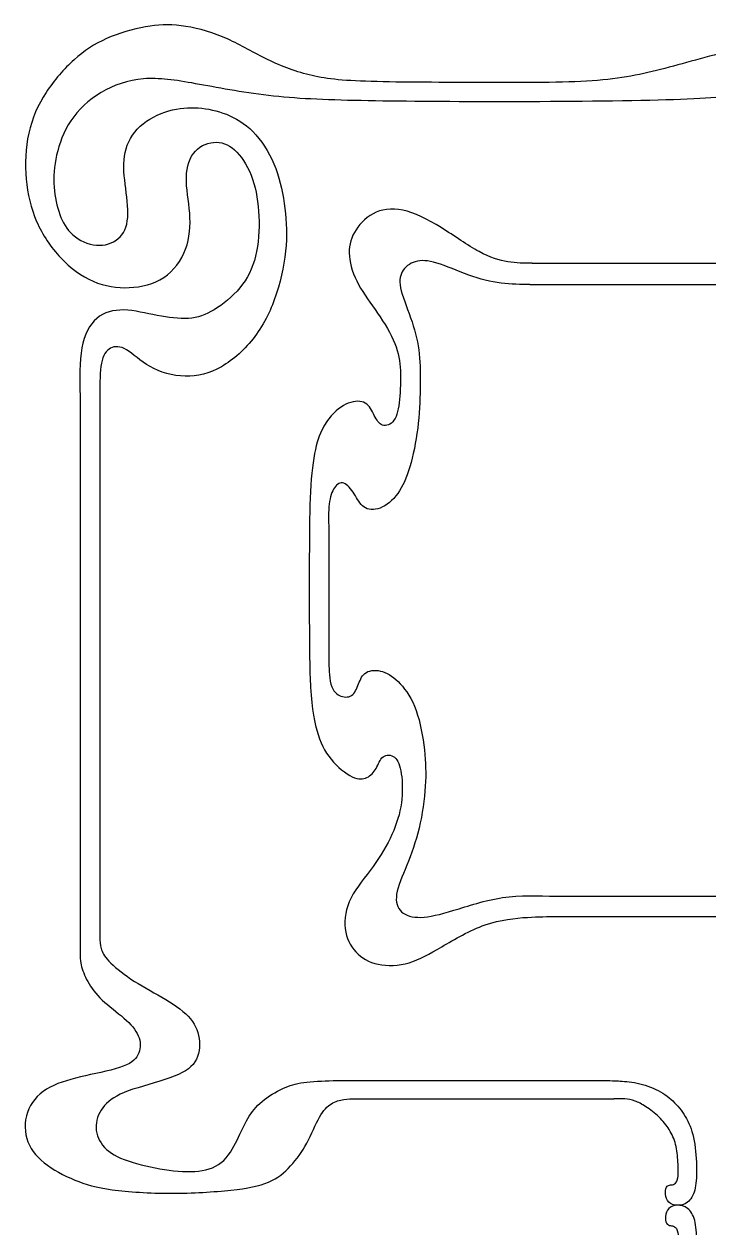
# Model space of a CAD drawing. Extents: x -13 to 6.4, y -3.3 to 24.4.
# Drawn here: x -6.43 to -2.85, y 18.11 to 24.4 of the extents above; entities that cross this region are included whole.
import ezdxf

# ---------------------------------------------------------------- set-up
doc = ezdxf.new("R2010")
doc.units = 0
doc.header["$MEASUREMENT"] = 0
doc.layers.add('LAYER_1', color=7, linetype='CONTINUOUS')

msp = doc.modelspace()

# ---------------------------------------------------------------- linework, layer by layer
at = {"layer": 'LAYER_1'}
for points, knots in [([(-0.96303, 23.85773), (-0.99301, 23.85773), (-1.02301, 23.85773), (-1.05167, 23.86258), (-1.05167, 23.86258), (-1.08033, 23.86743), (-1.10767, 23.87713), (-1.12486, 23.88991), (-1.12486, 23.88991), (-1.14206, 23.9027), (-1.14913, 23.91859), (-1.15045, 23.93578), (-1.15045, 23.93578), (-1.15177, 23.95298), (-1.14736, 23.9715), (-1.13237, 23.98252), (-1.13237, 23.98252), (-1.11738, 23.99354), (-1.09179, 23.99708), (-1.07372, 24.00501), (-1.07372, 24.00501), (-1.05564, 24.01294), (-1.04505, 24.0253), (-1.03888, 24.04117), (-1.03888, 24.04117), (-1.03271, 24.05704), (-1.03094, 24.07645), (-1.03491, 24.09938), (-1.03491, 24.09938), (-1.03888, 24.12231), (-1.04858, 24.14877), (-1.07239, 24.17611), (-1.07239, 24.17611), (-1.0962, 24.20345), (-1.13413, 24.23167), (-1.17602, 24.2546), (-1.17602, 24.2546), (-1.21791, 24.27753), (-1.26378, 24.29517), (-1.3674, 24.31236), (-1.3674, 24.31236), (-1.47103, 24.32956), (-1.63244, 24.34633), (-1.79339, 24.35118), (-1.79339, 24.35118), (-1.95434, 24.35603), (-2.11486, 24.34897), (-2.27184, 24.33398), (-2.27184, 24.33398), (-2.42883, 24.31899), (-2.58229, 24.29605), (-2.72119, 24.26519), (-2.72119, 24.26519), (-2.8601, 24.23432), (-2.98446, 24.19551), (-3.10219, 24.16553), (-3.10219, 24.16553), (-3.21993, 24.13555), (-3.33107, 24.11437), (-3.48893, 24.10467), (-3.48893, 24.10467), (-3.6468, 24.09497), (-3.85141, 24.09674), (-4.06307, 24.09762), (-4.06307, 24.09762), (-4.27474, 24.0985), (-4.49347, 24.0985), (-4.6434, 24.10379), (-4.6434, 24.10379), (-4.79333, 24.10908), (-4.87447, 24.11967), (-4.9534, 24.14083), (-4.9534, 24.14083), (-5.03233, 24.162), (-5.10907, 24.19375), (-5.18094, 24.22991), (-5.18094, 24.22991), (-5.25282, 24.26607), (-5.31985, 24.30664), (-5.39217, 24.33662), (-5.39217, 24.33662), (-5.46449, 24.36661), (-5.5421, 24.38602), (-5.60824, 24.3944), (-5.60824, 24.3944), (-5.67439, 24.40278), (-5.72907, 24.40012), (-5.79389, 24.38822), (-5.79389, 24.38822), (-5.85871, 24.37632), (-5.93369, 24.35514), (-5.99762, 24.32692), (-5.99762, 24.32692), (-6.06156, 24.2987), (-6.11449, 24.26342), (-6.16696, 24.21624), (-6.16696, 24.21624), (-6.21943, 24.16905), (-6.27148, 24.10996), (-6.31337, 24.04514), (-6.31337, 24.04514), (-6.35526, 23.98032), (-6.38701, 23.90976), (-6.4042, 23.8326), (-6.4042, 23.8326), (-6.4214, 23.75543), (-6.42405, 23.67163), (-6.417, 23.59314), (-6.417, 23.59314), (-6.40994, 23.51465), (-6.39317, 23.44145), (-6.36275, 23.37178), (-6.36275, 23.37178), (-6.33233, 23.30211), (-6.28822, 23.23595), (-6.23708, 23.18172), (-6.23708, 23.18172), (-6.18593, 23.12748), (-6.12771, 23.08514), (-6.06686, 23.05913), (-6.06686, 23.05913), (-6.00601, 23.03311), (-5.9425, 23.0234), (-5.87856, 23.02604), (-5.87856, 23.02604), (-5.81462, 23.02869), (-5.75024, 23.04369), (-5.69821, 23.07852), (-5.69821, 23.07852), (-5.64618, 23.11336), (-5.60648, 23.16804), (-5.58444, 23.22713), (-5.58444, 23.22713), (-5.56239, 23.28622), (-5.55798, 23.34973), (-5.56283, 23.41455), (-5.56283, 23.41455), (-5.56768, 23.47937), (-5.58179, 23.54552), (-5.58047, 23.6024), (-5.58047, 23.6024), (-5.57915, 23.65928), (-5.56238, 23.70692), (-5.53328, 23.73866), (-5.53328, 23.73866), (-5.50418, 23.77041), (-5.46272, 23.78629), (-5.42392, 23.78541), (-5.42392, 23.78541), (-5.38512, 23.78453), (-5.34895, 23.76688), (-5.31633, 23.73337), (-5.31633, 23.73337), (-5.2837, 23.69986), (-5.25458, 23.65047), (-5.23474, 23.59271), (-5.23474, 23.59271), (-5.2149, 23.53494), (-5.20431, 23.46878), (-5.20123, 23.39867), (-5.20123, 23.39867), (-5.19814, 23.32856), (-5.20255, 23.25447), (-5.21842, 23.19054), (-5.21842, 23.19054), (-5.2343, 23.1266), (-5.26164, 23.07279), (-5.30044, 23.02561), (-5.30044, 23.02561), (-5.33925, 22.97843), (-5.38953, 22.93786), (-5.43494, 22.91052), (-5.43494, 22.91052), (-5.48036, 22.88318), (-5.52094, 22.86906), (-5.56944, 22.86553), (-5.56944, 22.86553), (-5.61794, 22.862), (-5.6744, 22.86907), (-5.73304, 22.88053), (-5.73304, 22.88053), (-5.79169, 22.89199), (-5.85255, 22.90787), (-5.90722, 22.90919), (-5.90722, 22.90919), (-5.9619, 22.91052), (-6.01042, 22.89728), (-6.04834, 22.8651), (-6.04834, 22.8651), (-6.08626, 22.83291), (-6.1136, 22.78175), (-6.12639, 22.7112), (-6.12639, 22.7112), (-6.13918, 22.64064), (-6.13741, 22.55068), (-6.13565, 22.46072)], [0, 0, 0, 0, 0.02, 0.02, 0.02, 0.02, 0.04, 0.04, 0.04, 0.04, 0.06, 0.06, 0.06, 0.06, 0.08, 0.08, 0.08, 0.08, 0.1, 0.1, 0.1, 0.1, 0.12, 0.12, 0.12, 0.12, 0.14, 0.14, 0.14, 0.14, 0.16, 0.16, 0.16, 0.16, 0.18, 0.18, 0.18, 0.18, 0.2, 0.2, 0.2, 0.2, 0.22, 0.22, 0.22, 0.22, 0.24, 0.24, 0.24, 0.24, 0.26, 0.26, 0.26, 0.26, 0.28, 0.28, 0.28, 0.28, 0.3, 0.3, 0.3, 0.3, 0.32, 0.32, 0.32, 0.32, 0.34, 0.34, 0.34, 0.34, 0.36, 0.36, 0.36, 0.36, 0.38, 0.38, 0.38, 0.38, 0.4, 0.4, 0.4, 0.4, 0.42, 0.42, 0.42, 0.42, 0.44, 0.44, 0.44, 0.44, 0.46, 0.46, 0.46, 0.46, 0.48, 0.48, 0.48, 0.48, 0.5, 0.5, 0.5, 0.5, 0.52, 0.52, 0.52, 0.52, 0.54, 0.54, 0.54, 0.54, 0.56, 0.56, 0.56, 0.56, 0.58, 0.58, 0.58, 0.58, 0.6, 0.6, 0.6, 0.6, 0.62, 0.62, 0.62, 0.62, 0.64, 0.64, 0.64, 0.64, 0.66, 0.66, 0.66, 0.66, 0.68, 0.68, 0.68, 0.68, 0.7, 0.7, 0.7, 0.7, 0.72, 0.72, 0.72, 0.72, 0.74, 0.74, 0.74, 0.74, 0.76, 0.76, 0.76, 0.76, 0.78, 0.78, 0.78, 0.78, 0.8, 0.8, 0.8, 0.8, 0.82, 0.82, 0.82, 0.82, 0.84, 0.84, 0.84, 0.84, 0.86, 0.86, 0.86, 0.86, 0.88, 0.88, 0.88, 0.88, 0.9, 0.9, 0.9, 0.9, 0.92, 0.92, 0.92, 0.92, 0.94, 0.94, 0.94, 0.94, 0.96, 0.96, 0.96, 0.96, 1, 1, 1, 1]), ([(-1.06358, 23.75718), (-1.11913, 23.75895), (-1.1747, 23.76072), (-1.22672, 23.76513), (-1.22672, 23.76513), (-1.27875, 23.76954), (-1.32727, 23.7766), (-1.37489, 23.79247), (-1.37489, 23.79247), (-1.42251, 23.80834), (-1.46926, 23.83305), (-1.5063, 23.86082), (-1.5063, 23.86082), (-1.54334, 23.8886), (-1.57069, 23.91948), (-1.58524, 23.9499), (-1.58524, 23.9499), (-1.59979, 23.98032), (-1.60156, 24.01032), (-1.59495, 24.03545), (-1.59495, 24.03545), (-1.58833, 24.06058), (-1.57333, 24.08087), (-1.55085, 24.09409), (-1.55085, 24.09409), (-1.52836, 24.10732), (-1.49836, 24.11351), (-1.48029, 24.12541), (-1.48029, 24.12541), (-1.46221, 24.13731), (-1.45603, 24.15496), (-1.45735, 24.17039), (-1.45735, 24.17039), (-1.45868, 24.18582), (-1.4675, 24.19905), (-1.49351, 24.21139), (-1.49351, 24.21139), (-1.51953, 24.22374), (-1.56275, 24.23522), (-1.61478, 24.2383), (-1.61478, 24.2383), (-1.66681, 24.24139), (-1.72768, 24.23609), (-1.79514, 24.22948), (-1.79514, 24.22948), (-1.86261, 24.22287), (-1.9367, 24.21492), (-2.03679, 24.19332), (-2.03679, 24.19332), (-2.13689, 24.17171), (-2.26302, 24.13643), (-2.36664, 24.10733), (-2.36664, 24.10733), (-2.47027, 24.07822), (-2.55141, 24.05529), (-2.65592, 24.03854), (-2.65592, 24.03854), (-2.76043, 24.02178), (-2.88832, 24.01119), (-3.11542, 24.00502), (-3.11542, 24.00502), (-3.34252, 23.99885), (-3.66884, 23.99708), (-3.9515, 23.99708), (-3.9515, 23.99708), (-4.23417, 23.99708), (-4.47318, 23.99885), (-4.6672, 24.00281), (-4.6672, 24.00281), (-4.86123, 24.00678), (-5.01029, 24.01296), (-5.15095, 24.02927), (-5.15095, 24.02927), (-5.29162, 24.04559), (-5.42392, 24.07205), (-5.53195, 24.09145), (-5.53195, 24.09145), (-5.63999, 24.11085), (-5.72379, 24.12321), (-5.80404, 24.1166), (-5.80404, 24.1166), (-5.88429, 24.10998), (-5.96103, 24.08439), (-6.02629, 24.04559), (-6.02629, 24.04559), (-6.09155, 24.00679), (-6.14535, 23.95475), (-6.18371, 23.89743), (-6.18371, 23.89743), (-6.22208, 23.8401), (-6.24501, 23.77748), (-6.25824, 23.71839), (-6.25824, 23.71839), (-6.27147, 23.6593), (-6.275, 23.60373), (-6.27148, 23.5517), (-6.27148, 23.5517), (-6.26795, 23.49967), (-6.25736, 23.45115), (-6.24193, 23.40882), (-6.24193, 23.40882), (-6.2265, 23.36649), (-6.2062, 23.33033), (-6.17313, 23.30167), (-6.17313, 23.30167), (-6.14006, 23.27301), (-6.0942, 23.25183), (-6.05055, 23.24787), (-6.05055, 23.24787), (-6.00689, 23.2439), (-5.96543, 23.25713), (-5.93633, 23.28182), (-5.93633, 23.28182), (-5.90723, 23.30652), (-5.89046, 23.34268), (-5.88694, 23.39295), (-5.88694, 23.39295), (-5.88341, 23.44322), (-5.89312, 23.50761), (-5.90017, 23.56714), (-5.90017, 23.56714), (-5.90723, 23.62667), (-5.91164, 23.68135), (-5.90062, 23.7325), (-5.90062, 23.7325), (-5.88959, 23.78365), (-5.86313, 23.83128), (-5.82212, 23.86876), (-5.82212, 23.86876), (-5.78111, 23.90624), (-5.72554, 23.93358), (-5.67219, 23.94901), (-5.67219, 23.94901), (-5.61883, 23.96445), (-5.56767, 23.96798), (-5.51785, 23.96446), (-5.51785, 23.96446), (-5.46802, 23.96093), (-5.4195, 23.95034), (-5.37144, 23.93138), (-5.37144, 23.93138), (-5.32338, 23.91242), (-5.27575, 23.88508), (-5.23254, 23.84143), (-5.23254, 23.84143), (-5.18933, 23.79777), (-5.15051, 23.73779), (-5.12318, 23.67253), (-5.12318, 23.67253), (-5.09584, 23.60727), (-5.07995, 23.5367), (-5.06937, 23.46615), (-5.06937, 23.46615), (-5.05879, 23.3956), (-5.0535, 23.32503), (-5.05923, 23.2461), (-5.05923, 23.2461), (-5.06496, 23.16717), (-5.08173, 23.07986), (-5.10862, 22.9974), (-5.10862, 22.9974), (-5.13552, 22.91494), (-5.17256, 22.83732), (-5.22239, 22.77074), (-5.22239, 22.77074), (-5.27222, 22.70415), (-5.33484, 22.64858), (-5.39745, 22.61287), (-5.39745, 22.61287), (-5.46007, 22.57715), (-5.5227, 22.56127), (-5.58707, 22.56303), (-5.58707, 22.56303), (-5.65145, 22.5648), (-5.71761, 22.58421), (-5.76964, 22.61331), (-5.76964, 22.61331), (-5.82167, 22.64241), (-5.8596, 22.68122), (-5.89267, 22.70106), (-5.89267, 22.70106), (-5.92574, 22.7209), (-5.95397, 22.72179), (-5.97645, 22.70989), (-5.97645, 22.70989), (-5.99894, 22.69798), (-6.01571, 22.67328), (-6.02408, 22.63095), (-6.02408, 22.63095), (-6.03246, 22.58862), (-6.03246, 22.52864), (-6.03246, 22.46867)], [0, 0, 0, 0, 0.0204082, 0.0204082, 0.0204082, 0.0204082, 0.0408163, 0.0408163, 0.0408163, 0.0408163, 0.0612245, 0.0612245, 0.0612245, 0.0612245, 0.0816327, 0.0816327, 0.0816327, 0.0816327, 0.1020408, 0.1020408, 0.1020408, 0.1020408, 0.122449, 0.122449, 0.122449, 0.122449, 0.1428571, 0.1428571, 0.1428571, 0.1428571, 0.1632653, 0.1632653, 0.1632653, 0.1632653, 0.1836735, 0.1836735, 0.1836735, 0.1836735, 0.2040816, 0.2040816, 0.2040816, 0.2040816, 0.2244898, 0.2244898, 0.2244898, 0.2244898, 0.244898, 0.244898, 0.244898, 0.244898, 0.2653061, 0.2653061, 0.2653061, 0.2653061, 0.2857143, 0.2857143, 0.2857143, 0.2857143, 0.3061224, 0.3061224, 0.3061224, 0.3061224, 0.3265306, 0.3265306, 0.3265306, 0.3265306, 0.3469388, 0.3469388, 0.3469388, 0.3469388, 0.3673469, 0.3673469, 0.3673469, 0.3673469, 0.3877551, 0.3877551, 0.3877551, 0.3877551, 0.4081633, 0.4081633, 0.4081633, 0.4081633, 0.4285714, 0.4285714, 0.4285714, 0.4285714, 0.4489796, 0.4489796, 0.4489796, 0.4489796, 0.4693878, 0.4693878, 0.4693878, 0.4693878, 0.4897959, 0.4897959, 0.4897959, 0.4897959, 0.5102041, 0.5102041, 0.5102041, 0.5102041, 0.5306122, 0.5306122, 0.5306122, 0.5306122, 0.5510204, 0.5510204, 0.5510204, 0.5510204, 0.5714286, 0.5714286, 0.5714286, 0.5714286, 0.5918367, 0.5918367, 0.5918367, 0.5918367, 0.6122449, 0.6122449, 0.6122449, 0.6122449, 0.6326531, 0.6326531, 0.6326531, 0.6326531, 0.6530612, 0.6530612, 0.6530612, 0.6530612, 0.6734694, 0.6734694, 0.6734694, 0.6734694, 0.6938776, 0.6938776, 0.6938776, 0.6938776, 0.7142857, 0.7142857, 0.7142857, 0.7142857, 0.7346939, 0.7346939, 0.7346939, 0.7346939, 0.755102, 0.755102, 0.755102, 0.755102, 0.7755102, 0.7755102, 0.7755102, 0.7755102, 0.7959184, 0.7959184, 0.7959184, 0.7959184, 0.8163265, 0.8163265, 0.8163265, 0.8163265, 0.8367347, 0.8367347, 0.8367347, 0.8367347, 0.8571429, 0.8571429, 0.8571429, 0.8571429, 0.877551, 0.877551, 0.877551, 0.877551, 0.8979592, 0.8979592, 0.8979592, 0.8979592, 0.9183673, 0.9183673, 0.9183673, 0.9183673, 0.9387755, 0.9387755, 0.9387755, 0.9387755, 0.9591837, 0.9591837, 0.9591837, 0.9591837, 1, 1, 1, 1]), ([(-3.77412, 23.1537), (-3.81512, 23.1537), (-3.85612, 23.15371), (-3.90043, 23.16076), (-3.90043, 23.16076), (-3.94474, 23.16782), (-3.99237, 23.18193), (-4.05101, 23.21412), (-4.05101, 23.21412), (-4.10966, 23.24631), (-4.17934, 23.29658), (-4.24901, 23.33935), (-4.24901, 23.33935), (-4.31868, 23.38213), (-4.38837, 23.41741), (-4.44922, 23.43064), (-4.44922, 23.43064), (-4.51007, 23.44387), (-4.56211, 23.43505), (-4.60488, 23.41212), (-4.60488, 23.41212), (-4.64765, 23.38919), (-4.68117, 23.35214), (-4.70233, 23.31378), (-4.70233, 23.31378), (-4.7235, 23.27542), (-4.73232, 23.23572), (-4.72836, 23.18987), (-4.72836, 23.18987), (-4.72439, 23.14401), (-4.70762, 23.09197), (-4.68073, 23.04215), (-4.68073, 23.04215), (-4.65383, 22.99232), (-4.61678, 22.94468), (-4.58107, 22.89265), (-4.58107, 22.89265), (-4.54535, 22.84062), (-4.51095, 22.78417), (-4.49067, 22.73435), (-4.49067, 22.73435), (-4.47039, 22.68452), (-4.46421, 22.64129), (-4.46201, 22.59235), (-4.46201, 22.59235), (-4.4598, 22.5434), (-4.46157, 22.48872), (-4.46641, 22.44198), (-4.46641, 22.44198), (-4.47126, 22.39524), (-4.47921, 22.35642), (-4.49552, 22.33306), (-4.49552, 22.33306), (-4.51183, 22.30969), (-4.53653, 22.30174), (-4.55504, 22.30791), (-4.55504, 22.30791), (-4.57356, 22.31409), (-4.58592, 22.33438), (-4.59826, 22.35819), (-4.59826, 22.35819), (-4.61061, 22.382), (-4.62296, 22.40934), (-4.64545, 22.42257), (-4.64545, 22.42257), (-4.66794, 22.4358), (-4.70057, 22.43492), (-4.73408, 22.42214), (-4.73408, 22.42214), (-4.76759, 22.40935), (-4.802, 22.38465), (-4.83639, 22.34012), (-4.83639, 22.34012), (-4.87078, 22.29558), (-4.90519, 22.23119), (-4.92194, 22.08479), (-4.92194, 22.08479), (-4.9387, 21.93839), (-4.93781, 21.70996), (-4.93781, 21.50447), (-4.93781, 21.50447), (-4.93781, 21.29898), (-4.9387, 21.11641), (-4.93341, 20.98589), (-4.93341, 20.98589), (-4.92812, 20.85536), (-4.91664, 20.77686), (-4.89901, 20.71381), (-4.89901, 20.71381), (-4.88137, 20.65075), (-4.85755, 20.60311), (-4.82404, 20.56211), (-4.82404, 20.56211), (-4.79053, 20.5211), (-4.74731, 20.48669), (-4.7138, 20.47082), (-4.7138, 20.47082), (-4.68029, 20.45494), (-4.65647, 20.4576), (-4.63663, 20.46729), (-4.63663, 20.46729), (-4.61679, 20.47699), (-4.60091, 20.49376), (-4.58901, 20.51492), (-4.58901, 20.51492), (-4.5771, 20.53608), (-4.56916, 20.56167), (-4.55241, 20.57445), (-4.55241, 20.57445), (-4.53565, 20.58724), (-4.51006, 20.58724), (-4.49199, 20.57269), (-4.49199, 20.57269), (-4.47391, 20.55814), (-4.46332, 20.52903), (-4.45715, 20.4867), (-4.45715, 20.4867), (-4.45098, 20.44437), (-4.44921, 20.3888), (-4.4567, 20.33413), (-4.4567, 20.33413), (-4.4642, 20.27945), (-4.48097, 20.22564), (-4.5061, 20.17009), (-4.5061, 20.17009), (-4.53123, 20.11453), (-4.56475, 20.05719), (-4.60487, 20.00208), (-4.60487, 20.00208), (-4.645, 19.94696), (-4.69175, 19.89403), (-4.71953, 19.83892), (-4.71953, 19.83892), (-4.74731, 19.7838), (-4.75613, 19.72646), (-4.7504, 19.67752), (-4.7504, 19.67752), (-4.74467, 19.62857), (-4.72438, 19.588), (-4.69484, 19.55625), (-4.69484, 19.55625), (-4.6653, 19.5245), (-4.62648, 19.50157), (-4.57798, 19.49143), (-4.57798, 19.49143), (-4.52948, 19.48128), (-4.47126, 19.48393), (-4.41659, 19.4998), (-4.41659, 19.4998), (-4.36191, 19.51567), (-4.31075, 19.54479), (-4.24505, 19.58315), (-4.24505, 19.58315), (-4.17935, 19.62151), (-4.09908, 19.66914), (-4.01927, 19.69691), (-4.01927, 19.69691), (-3.93946, 19.72469), (-3.86007, 19.73264), (-3.79834, 19.7366), (-3.79834, 19.7366), (-3.73661, 19.74057), (-3.6925, 19.74057), (-3.64841, 19.74057)], [0, 0, 0, 0, 0.0238095, 0.0238095, 0.0238095, 0.0238095, 0.047619, 0.047619, 0.047619, 0.047619, 0.0714286, 0.0714286, 0.0714286, 0.0714286, 0.0952381, 0.0952381, 0.0952381, 0.0952381, 0.1190476, 0.1190476, 0.1190476, 0.1190476, 0.1428571, 0.1428571, 0.1428571, 0.1428571, 0.1666667, 0.1666667, 0.1666667, 0.1666667, 0.1904762, 0.1904762, 0.1904762, 0.1904762, 0.2142857, 0.2142857, 0.2142857, 0.2142857, 0.2380952, 0.2380952, 0.2380952, 0.2380952, 0.2619048, 0.2619048, 0.2619048, 0.2619048, 0.2857143, 0.2857143, 0.2857143, 0.2857143, 0.3095238, 0.3095238, 0.3095238, 0.3095238, 0.3333333, 0.3333333, 0.3333333, 0.3333333, 0.3571429, 0.3571429, 0.3571429, 0.3571429, 0.3809524, 0.3809524, 0.3809524, 0.3809524, 0.4047619, 0.4047619, 0.4047619, 0.4047619, 0.4285714, 0.4285714, 0.4285714, 0.4285714, 0.452381, 0.452381, 0.452381, 0.452381, 0.4761905, 0.4761905, 0.4761905, 0.4761905, 0.5, 0.5, 0.5, 0.5, 0.5238095, 0.5238095, 0.5238095, 0.5238095, 0.547619, 0.547619, 0.547619, 0.547619, 0.5714286, 0.5714286, 0.5714286, 0.5714286, 0.5952381, 0.5952381, 0.5952381, 0.5952381, 0.6190476, 0.6190476, 0.6190476, 0.6190476, 0.6428571, 0.6428571, 0.6428571, 0.6428571, 0.6666667, 0.6666667, 0.6666667, 0.6666667, 0.6904762, 0.6904762, 0.6904762, 0.6904762, 0.7142857, 0.7142857, 0.7142857, 0.7142857, 0.7380952, 0.7380952, 0.7380952, 0.7380952, 0.7619048, 0.7619048, 0.7619048, 0.7619048, 0.7857143, 0.7857143, 0.7857143, 0.7857143, 0.8095238, 0.8095238, 0.8095238, 0.8095238, 0.8333333, 0.8333333, 0.8333333, 0.8333333, 0.8571429, 0.8571429, 0.8571429, 0.8571429, 0.8809524, 0.8809524, 0.8809524, 0.8809524, 0.9047619, 0.9047619, 0.9047619, 0.9047619, 0.9285714, 0.9285714, 0.9285714, 0.9285714, 0.952381, 0.952381, 0.952381, 0.952381, 1, 1, 1, 1]), ([(-3.7847, 23.04258), (-3.83363, 23.04258), (-3.88258, 23.04258), (-3.9357, 23.04963), (-3.9357, 23.04963), (-3.98883, 23.05669), (-4.04617, 23.0708), (-4.10481, 23.09152), (-4.10481, 23.09152), (-4.16346, 23.11225), (-4.22344, 23.13959), (-4.27106, 23.15414), (-4.27106, 23.15414), (-4.31868, 23.16869), (-4.35397, 23.17047), (-4.38395, 23.16165), (-4.38395, 23.16165), (-4.41393, 23.15283), (-4.43864, 23.13342), (-4.4523, 23.10873), (-4.4523, 23.10873), (-4.46597, 23.08404), (-4.46863, 23.05404), (-4.45717, 23.00907), (-4.45717, 23.00907), (-4.4457, 22.96409), (-4.42011, 22.90411), (-4.40115, 22.84723), (-4.40115, 22.84723), (-4.38219, 22.79034), (-4.36984, 22.73654), (-4.36367, 22.6801), (-4.36367, 22.6801), (-4.35749, 22.62365), (-4.35749, 22.56456), (-4.35881, 22.4993), (-4.35881, 22.4993), (-4.36013, 22.43404), (-4.36279, 22.36259), (-4.3716, 22.29116), (-4.3716, 22.29116), (-4.38042, 22.21973), (-4.39542, 22.14828), (-4.41261, 22.09008), (-4.41261, 22.09008), (-4.42981, 22.03187), (-4.44922, 21.98689), (-4.47567, 21.95073), (-4.47567, 21.95073), (-4.50213, 21.91457), (-4.53565, 21.88723), (-4.56784, 21.87488), (-4.56784, 21.87488), (-4.60003, 21.86253), (-4.6309, 21.86519), (-4.6525, 21.88018), (-4.6525, 21.88018), (-4.67411, 21.89517), (-4.68647, 21.92251), (-4.70278, 21.94808), (-4.70278, 21.94808), (-4.71909, 21.97366), (-4.73938, 21.99747), (-4.75789, 22.00408), (-4.75789, 22.00408), (-4.77641, 22.0107), (-4.79318, 22.00011), (-4.8064, 21.98071), (-4.8064, 21.98071), (-4.81963, 21.96131), (-4.82934, 21.93309), (-4.83375, 21.89561), (-4.83375, 21.89561), (-4.83816, 21.85813), (-4.83727, 21.81138), (-4.83639, 21.76464)], [0, 0, 0, 0, 0.05, 0.05, 0.05, 0.05, 0.1, 0.1, 0.1, 0.1, 0.15, 0.15, 0.15, 0.15, 0.2, 0.2, 0.2, 0.2, 0.25, 0.25, 0.25, 0.25, 0.3, 0.3, 0.3, 0.3, 0.35, 0.35, 0.35, 0.35, 0.4, 0.4, 0.4, 0.4, 0.45, 0.45, 0.45, 0.45, 0.5, 0.5, 0.5, 0.5, 0.55, 0.55, 0.55, 0.55, 0.6, 0.6, 0.6, 0.6, 0.65, 0.65, 0.65, 0.65, 0.7, 0.7, 0.7, 0.7, 0.75, 0.75, 0.75, 0.75, 0.8, 0.8, 0.8, 0.8, 0.85, 0.85, 0.85, 0.85, 0.9, 0.9, 0.9, 0.9, 1, 1, 1, 1]), ([(-4.83639, 21.06614), (-4.83551, 21.04586), (-4.83463, 21.02556), (-4.83287, 21.00396), (-4.83287, 21.00396), (-4.83111, 20.98235), (-4.82845, 20.95942), (-4.82052, 20.94002), (-4.82052, 20.94002), (-4.81258, 20.92062), (-4.79935, 20.90474), (-4.77995, 20.89549), (-4.77995, 20.89549), (-4.76055, 20.88623), (-4.73496, 20.88357), (-4.71733, 20.89503), (-4.71733, 20.89503), (-4.69969, 20.9065), (-4.68999, 20.93209), (-4.68029, 20.95634), (-4.68029, 20.95634), (-4.67059, 20.98059), (-4.66088, 21.00352), (-4.63972, 21.01586), (-4.63972, 21.01586), (-4.61855, 21.02821), (-4.58592, 21.02998), (-4.55462, 21.02028), (-4.55462, 21.02028), (-4.52331, 21.01058), (-4.49331, 20.9894), (-4.46289, 20.95633), (-4.46289, 20.95633), (-4.43246, 20.92326), (-4.40159, 20.87828), (-4.37955, 20.81699), (-4.37955, 20.81699), (-4.3575, 20.75569), (-4.34426, 20.67808), (-4.33677, 20.6115), (-4.33677, 20.6115), (-4.32928, 20.54491), (-4.3275, 20.48934), (-4.33191, 20.42188), (-4.33191, 20.42188), (-4.33632, 20.35441), (-4.34691, 20.27503), (-4.3641, 20.20316), (-4.3641, 20.20316), (-4.3813, 20.13128), (-4.40512, 20.06689), (-4.42849, 20.00869), (-4.42849, 20.00869), (-4.45186, 19.95048), (-4.47479, 19.89843), (-4.4814, 19.85743), (-4.4814, 19.85743), (-4.48802, 19.81642), (-4.47832, 19.78643), (-4.45628, 19.76615), (-4.45628, 19.76615), (-4.43423, 19.74587), (-4.39982, 19.73528), (-4.35529, 19.7366), (-4.35529, 19.7366), (-4.31075, 19.73792), (-4.25607, 19.75116), (-4.18331, 19.7732), (-4.18331, 19.7732), (-4.11055, 19.79525), (-4.01971, 19.82612), (-3.92755, 19.83979), (-3.92755, 19.83979), (-3.83539, 19.85346), (-3.74189, 19.84993), (-3.64841, 19.8464)], [0, 0, 0, 0, 0.05, 0.05, 0.05, 0.05, 0.1, 0.1, 0.1, 0.1, 0.15, 0.15, 0.15, 0.15, 0.2, 0.2, 0.2, 0.2, 0.25, 0.25, 0.25, 0.25, 0.3, 0.3, 0.3, 0.3, 0.35, 0.35, 0.35, 0.35, 0.4, 0.4, 0.4, 0.4, 0.45, 0.45, 0.45, 0.45, 0.5, 0.5, 0.5, 0.5, 0.55, 0.55, 0.55, 0.55, 0.6, 0.6, 0.6, 0.6, 0.65, 0.65, 0.65, 0.65, 0.7, 0.7, 0.7, 0.7, 0.75, 0.75, 0.75, 0.75, 0.8, 0.8, 0.8, 0.8, 0.85, 0.85, 0.85, 0.85, 0.9, 0.9, 0.9, 0.9, 1, 1, 1, 1]), ([(-6.03246, 19.63228), (-6.03159, 19.61287), (-6.0307, 19.59346), (-6.02542, 19.57406), (-6.02542, 19.57406), (-6.02013, 19.55465), (-6.01043, 19.53524), (-5.9853, 19.50835), (-5.9853, 19.50835), (-5.96016, 19.48145), (-5.91959, 19.44704), (-5.8702, 19.41442), (-5.8702, 19.41442), (-5.82081, 19.38179), (-5.7626, 19.35091), (-5.70836, 19.31917), (-5.70836, 19.31917), (-5.65412, 19.28742), (-5.60385, 19.25478), (-5.57034, 19.21951), (-5.57034, 19.21951), (-5.53683, 19.18423), (-5.52006, 19.1463), (-5.51389, 19.10441), (-5.51389, 19.10441), (-5.50772, 19.06252), (-5.51213, 19.01665), (-5.5355, 18.98138), (-5.5355, 18.98138), (-5.55887, 18.9461), (-5.60121, 18.9214), (-5.66691, 18.89803), (-5.66691, 18.89803), (-5.73261, 18.87466), (-5.8217, 18.85261), (-5.88387, 18.82968), (-5.88387, 18.82968), (-5.94604, 18.80675), (-5.98133, 18.78294), (-6.00734, 18.75296), (-6.00734, 18.75296), (-6.03335, 18.72297), (-6.05012, 18.68681), (-6.05232, 18.65021), (-6.05232, 18.65021), (-6.05453, 18.61361), (-6.04217, 18.57656), (-6.01792, 18.54614), (-6.01792, 18.54614), (-5.99367, 18.51571), (-5.95751, 18.49189), (-5.90504, 18.47161), (-5.90504, 18.47161), (-5.85256, 18.45133), (-5.78377, 18.43456), (-5.71851, 18.4231), (-5.71851, 18.4231), (-5.65325, 18.41164), (-5.5915, 18.40546), (-5.53683, 18.40899), (-5.53683, 18.40899), (-5.48215, 18.41252), (-5.43451, 18.42575), (-5.39792, 18.45529), (-5.39792, 18.45529), (-5.36132, 18.48484), (-5.33573, 18.5307), (-5.31501, 18.57259), (-5.31501, 18.57259), (-5.29429, 18.61448), (-5.2784, 18.65241), (-5.259, 18.68592), (-5.259, 18.68592), (-5.2396, 18.71943), (-5.21667, 18.74855), (-5.18492, 18.775), (-5.18492, 18.775), (-5.15317, 18.80146), (-5.1126, 18.82527), (-5.07689, 18.84202), (-5.07689, 18.84202), (-5.04117, 18.85878), (-5.01029, 18.86849), (-4.96708, 18.87422), (-4.96708, 18.87422), (-4.92387, 18.87995), (-4.8683, 18.88172), (-4.81274, 18.88348)], [0, 0, 0, 0, 0.0434783, 0.0434783, 0.0434783, 0.0434783, 0.0869565, 0.0869565, 0.0869565, 0.0869565, 0.1304348, 0.1304348, 0.1304348, 0.1304348, 0.173913, 0.173913, 0.173913, 0.173913, 0.2173913, 0.2173913, 0.2173913, 0.2173913, 0.2608696, 0.2608696, 0.2608696, 0.2608696, 0.3043478, 0.3043478, 0.3043478, 0.3043478, 0.3478261, 0.3478261, 0.3478261, 0.3478261, 0.3913043, 0.3913043, 0.3913043, 0.3913043, 0.4347826, 0.4347826, 0.4347826, 0.4347826, 0.4782609, 0.4782609, 0.4782609, 0.4782609, 0.5217391, 0.5217391, 0.5217391, 0.5217391, 0.5652174, 0.5652174, 0.5652174, 0.5652174, 0.6086957, 0.6086957, 0.6086957, 0.6086957, 0.6521739, 0.6521739, 0.6521739, 0.6521739, 0.6956522, 0.6956522, 0.6956522, 0.6956522, 0.7391304, 0.7391304, 0.7391304, 0.7391304, 0.7826087, 0.7826087, 0.7826087, 0.7826087, 0.826087, 0.826087, 0.826087, 0.826087, 0.8695652, 0.8695652, 0.8695652, 0.8695652, 0.9130435, 0.9130435, 0.9130435, 0.9130435, 1, 1, 1, 1]), ([(-6.13565, 19.55819), (-6.13565, 19.53614), (-6.13567, 19.51408), (-6.12994, 19.48807), (-6.12994, 19.48807), (-6.12421, 19.46205), (-6.11273, 19.43205), (-6.0951, 19.40075), (-6.0951, 19.40075), (-6.07746, 19.36944), (-6.05364, 19.3368), (-6.01969, 19.30461), (-6.01969, 19.30461), (-5.98574, 19.27242), (-5.94163, 19.24067), (-5.90636, 19.20981), (-5.90636, 19.20981), (-5.87108, 19.17894), (-5.84462, 19.14894), (-5.83139, 19.11808), (-5.83139, 19.11808), (-5.81816, 19.08721), (-5.81816, 19.05546), (-5.82874, 19.02812), (-5.82874, 19.02812), (-5.83932, 19.00078), (-5.8605, 18.97785), (-5.90988, 18.95889), (-5.90988, 18.95889), (-5.95927, 18.93993), (-6.03689, 18.92493), (-6.10744, 18.90906), (-6.10744, 18.90906), (-6.178, 18.89319), (-6.2415, 18.87642), (-6.29265, 18.84909), (-6.29265, 18.84909), (-6.3438, 18.82175), (-6.38262, 18.78382), (-6.40378, 18.7362), (-6.40378, 18.7362), (-6.42494, 18.68858), (-6.42848, 18.63124), (-6.41437, 18.58186), (-6.41437, 18.58186), (-6.40025, 18.53247), (-6.3685, 18.49101), (-6.32352, 18.45486), (-6.32352, 18.45486), (-6.27854, 18.4187), (-6.22033, 18.38782), (-6.16345, 18.36446), (-6.16345, 18.36446), (-6.10656, 18.34109), (-6.051, 18.3252), (-5.96766, 18.31374), (-5.96766, 18.31374), (-5.88432, 18.30228), (-5.77318, 18.29521), (-5.66074, 18.29521), (-5.66074, 18.29521), (-5.54829, 18.29521), (-5.43451, 18.30228), (-5.3472, 18.31153), (-5.3472, 18.31153), (-5.25989, 18.32079), (-5.19903, 18.33227), (-5.15097, 18.35299), (-5.15097, 18.35299), (-5.10291, 18.37371), (-5.06762, 18.40371), (-5.03588, 18.4381), (-5.03588, 18.4381), (-5.00413, 18.47249), (-4.9759, 18.5113), (-4.95121, 18.55715), (-4.95121, 18.55715), (-4.92652, 18.60301), (-4.90534, 18.65594), (-4.88462, 18.69253), (-4.88462, 18.69253), (-4.8639, 18.72913), (-4.8436, 18.74943), (-4.82244, 18.76265), (-4.82244, 18.76265), (-4.80128, 18.77588), (-4.77922, 18.78206), (-4.75762, 18.78514), (-4.75762, 18.78514), (-4.73602, 18.78823), (-4.71484, 18.78823), (-4.69368, 18.78823)], [0, 0, 0, 0, 0.0416667, 0.0416667, 0.0416667, 0.0416667, 0.0833333, 0.0833333, 0.0833333, 0.0833333, 0.125, 0.125, 0.125, 0.125, 0.1666667, 0.1666667, 0.1666667, 0.1666667, 0.2083333, 0.2083333, 0.2083333, 0.2083333, 0.25, 0.25, 0.25, 0.25, 0.2916667, 0.2916667, 0.2916667, 0.2916667, 0.3333333, 0.3333333, 0.3333333, 0.3333333, 0.375, 0.375, 0.375, 0.375, 0.4166667, 0.4166667, 0.4166667, 0.4166667, 0.4583333, 0.4583333, 0.4583333, 0.4583333, 0.5, 0.5, 0.5, 0.5, 0.5416667, 0.5416667, 0.5416667, 0.5416667, 0.5833333, 0.5833333, 0.5833333, 0.5833333, 0.625, 0.625, 0.625, 0.625, 0.6666667, 0.6666667, 0.6666667, 0.6666667, 0.7083333, 0.7083333, 0.7083333, 0.7083333, 0.75, 0.75, 0.75, 0.75, 0.7916667, 0.7916667, 0.7916667, 0.7916667, 0.8333333, 0.8333333, 0.8333333, 0.8333333, 0.875, 0.875, 0.875, 0.875, 0.9166667, 0.9166667, 0.9166667, 0.9166667, 1, 1, 1, 1]), ([(-3.3787, 18.88348), (-3.36327, 18.88348), (-3.34782, 18.88347), (-3.32269, 18.88215), (-3.32269, 18.88215), (-3.29756, 18.88083), (-3.26271, 18.87817), (-3.22546, 18.87024), (-3.22546, 18.87024), (-3.1882, 18.8623), (-3.1485, 18.84907), (-3.11477, 18.83166), (-3.11477, 18.83166), (-3.08104, 18.81424), (-3.05325, 18.79262), (-3.029, 18.76837), (-3.029, 18.76837), (-3.00475, 18.74412), (-2.98402, 18.71722), (-2.96661, 18.68503), (-2.96661, 18.68503), (-2.94919, 18.65284), (-2.93507, 18.61535), (-2.92648, 18.56927), (-2.92648, 18.56927), (-2.91788, 18.52319), (-2.91478, 18.46851), (-2.91434, 18.42287), (-2.91434, 18.42287), (-2.9139, 18.37723), (-2.91612, 18.34063), (-2.92383, 18.31175), (-2.92383, 18.31175), (-2.93154, 18.28287), (-2.94478, 18.26169), (-2.96109, 18.24891), (-2.96109, 18.24891), (-2.9774, 18.23612), (-2.99681, 18.23171), (-3.01444, 18.23237), (-3.01444, 18.23237), (-3.03208, 18.23303), (-3.04797, 18.23877), (-3.05855, 18.24935), (-3.05855, 18.24935), (-3.06913, 18.25993), (-3.07442, 18.27537), (-3.0764, 18.28992), (-3.0764, 18.28992), (-3.07839, 18.30447), (-3.07706, 18.31814), (-3.07177, 18.32629), (-3.07177, 18.32629), (-3.06648, 18.33445), (-3.05722, 18.33711), (-3.04973, 18.33843), (-3.04973, 18.33843), (-3.04223, 18.33975), (-3.03649, 18.33975), (-3.02966, 18.34393), (-3.02966, 18.34393), (-3.02283, 18.34812), (-3.01488, 18.35651), (-3.01158, 18.37635), (-3.01158, 18.37635), (-3.00827, 18.39619), (-3.0096, 18.4275), (-3.01158, 18.45881), (-3.01158, 18.45881), (-3.01356, 18.49012), (-3.01622, 18.52143), (-3.02349, 18.54987), (-3.02349, 18.54987), (-3.03076, 18.57831), (-3.04268, 18.6039), (-3.05722, 18.62748), (-3.05722, 18.62748), (-3.07177, 18.65107), (-3.08898, 18.67269), (-3.11036, 18.69319), (-3.11036, 18.69319), (-3.13174, 18.71369), (-3.15733, 18.7331), (-3.17893, 18.74743), (-3.17893, 18.74743), (-3.20054, 18.76176), (-3.21818, 18.77102), (-3.23581, 18.77719), (-3.23581, 18.77719), (-3.25345, 18.78336), (-3.2711, 18.78646), (-3.28961, 18.78778), (-3.28961, 18.78778), (-3.30813, 18.78911), (-3.32755, 18.78866), (-3.34695, 18.78823)], [0, 0, 0, 0, 0.04, 0.04, 0.04, 0.04, 0.08, 0.08, 0.08, 0.08, 0.12, 0.12, 0.12, 0.12, 0.16, 0.16, 0.16, 0.16, 0.2, 0.2, 0.2, 0.2, 0.24, 0.24, 0.24, 0.24, 0.28, 0.28, 0.28, 0.28, 0.32, 0.32, 0.32, 0.32, 0.36, 0.36, 0.36, 0.36, 0.4, 0.4, 0.4, 0.4, 0.44, 0.44, 0.44, 0.44, 0.48, 0.48, 0.48, 0.48, 0.52, 0.52, 0.52, 0.52, 0.56, 0.56, 0.56, 0.56, 0.6, 0.6, 0.6, 0.6, 0.64, 0.64, 0.64, 0.64, 0.68, 0.68, 0.68, 0.68, 0.72, 0.72, 0.72, 0.72, 0.76, 0.76, 0.76, 0.76, 0.8, 0.8, 0.8, 0.8, 0.84, 0.84, 0.84, 0.84, 0.88, 0.88, 0.88, 0.88, 0.92, 0.92, 0.92, 0.92, 1, 1, 1, 1]), ([(-3.3787, 17.58112), (-3.36327, 17.58112), (-3.34782, 17.58113), (-3.32269, 17.58245), (-3.32269, 17.58245), (-3.29756, 17.58377), (-3.26271, 17.58643), (-3.22546, 17.59436), (-3.22546, 17.59436), (-3.1882, 17.6023), (-3.1485, 17.61553), (-3.11477, 17.63294), (-3.11477, 17.63294), (-3.08104, 17.65036), (-3.05325, 17.67198), (-3.029, 17.69623), (-3.029, 17.69623), (-3.00475, 17.72048), (-2.98402, 17.74738), (-2.96661, 17.77957), (-2.96661, 17.77957), (-2.94919, 17.81176), (-2.93507, 17.84925), (-2.92648, 17.89533), (-2.92648, 17.89533), (-2.91788, 17.94141), (-2.91478, 17.99609), (-2.91434, 18.04173), (-2.91434, 18.04173), (-2.9139, 18.08737), (-2.91612, 18.12397), (-2.92383, 18.15285), (-2.92383, 18.15285), (-2.93154, 18.18173), (-2.94478, 18.20291), (-2.96109, 18.21569), (-2.96109, 18.21569), (-2.9774, 18.22848), (-2.99681, 18.23289), (-3.01444, 18.23223), (-3.01444, 18.23223), (-3.03208, 18.23157), (-3.04797, 18.22583), (-3.05855, 18.21525), (-3.05855, 18.21525), (-3.06913, 18.20467), (-3.07442, 18.18923), (-3.0764, 18.17468), (-3.0764, 18.17468), (-3.07839, 18.16013), (-3.07706, 18.14646), (-3.07177, 18.13831), (-3.07177, 18.13831), (-3.06648, 18.13015), (-3.05722, 18.12749), (-3.04973, 18.12617), (-3.04973, 18.12617), (-3.04223, 18.12485), (-3.03649, 18.12485), (-3.02966, 18.12067), (-3.02966, 18.12067), (-3.02283, 18.11648), (-3.01488, 18.10809), (-3.01158, 18.08825), (-3.01158, 18.08825), (-3.00827, 18.06841), (-3.0096, 18.0371), (-3.01158, 18.00579), (-3.01158, 18.00579), (-3.01356, 17.97448), (-3.01622, 17.94317), (-3.02349, 17.91473), (-3.02349, 17.91473), (-3.03076, 17.88629), (-3.04268, 17.8607), (-3.05722, 17.83712), (-3.05722, 17.83712), (-3.07177, 17.81353), (-3.08898, 17.79191), (-3.11036, 17.77141), (-3.11036, 17.77141), (-3.13174, 17.75091), (-3.15733, 17.7315), (-3.17893, 17.71717), (-3.17893, 17.71717), (-3.20054, 17.70284), (-3.21818, 17.69358), (-3.23581, 17.68741), (-3.23581, 17.68741), (-3.25345, 17.68124), (-3.2711, 17.67814), (-3.28961, 17.67682), (-3.28961, 17.67682), (-3.30813, 17.67549), (-3.32755, 17.67594), (-3.34695, 17.67637)], [0, 0, 0, 0, 0.04, 0.04, 0.04, 0.04, 0.08, 0.08, 0.08, 0.08, 0.12, 0.12, 0.12, 0.12, 0.16, 0.16, 0.16, 0.16, 0.2, 0.2, 0.2, 0.2, 0.24, 0.24, 0.24, 0.24, 0.28, 0.28, 0.28, 0.28, 0.32, 0.32, 0.32, 0.32, 0.36, 0.36, 0.36, 0.36, 0.4, 0.4, 0.4, 0.4, 0.44, 0.44, 0.44, 0.44, 0.48, 0.48, 0.48, 0.48, 0.52, 0.52, 0.52, 0.52, 0.56, 0.56, 0.56, 0.56, 0.6, 0.6, 0.6, 0.6, 0.64, 0.64, 0.64, 0.64, 0.68, 0.68, 0.68, 0.68, 0.72, 0.72, 0.72, 0.72, 0.76, 0.76, 0.76, 0.76, 0.8, 0.8, 0.8, 0.8, 0.84, 0.84, 0.84, 0.84, 0.88, 0.88, 0.88, 0.88, 0.92, 0.92, 0.92, 0.92, 1, 1, 1, 1])]:
    msp.add_open_spline(points, degree=3, knots=knots, dxfattribs=at)
for points in [[(-3.77412, 23.1537), (-3.77412, 23.1537), (-0.38744, 23.1537), (-0.38744, 23.1537)], [(-3.7847, 23.04258), (-3.7847, 23.04258), (-0.36627, 23.04258), (-0.36627, 23.04258)], [(-6.13565, 22.46072), (-6.13565, 22.46072), (-6.13565, 19.55819), (-6.13565, 19.55819)], [(-6.03246, 22.46867), (-6.03246, 22.46867), (-6.03246, 19.63228), (-6.03246, 19.63228)], [(-4.83639, 21.76464), (-4.83639, 21.76464), (-4.83639, 21.06614), (-4.83639, 21.06614)], [(-3.64841, 19.8464), (-3.64841, 19.8464), (-0.3252, 19.8464), (-0.3252, 19.8464)], [(-3.64841, 19.74057), (-3.64841, 19.74057), (-0.43897, 19.74057), (-0.43897, 19.74057)], [(-4.81274, 18.88348), (-4.81274, 18.88348), (-3.3787, 18.88348), (-3.3787, 18.88348)], [(-4.69368, 18.78823), (-4.69368, 18.78823), (-3.34695, 18.78823), (-3.34695, 18.78823)]]:
    msp.add_open_spline(points, degree=3, dxfattribs=at)

doc.saveas('drawing.dxf')
